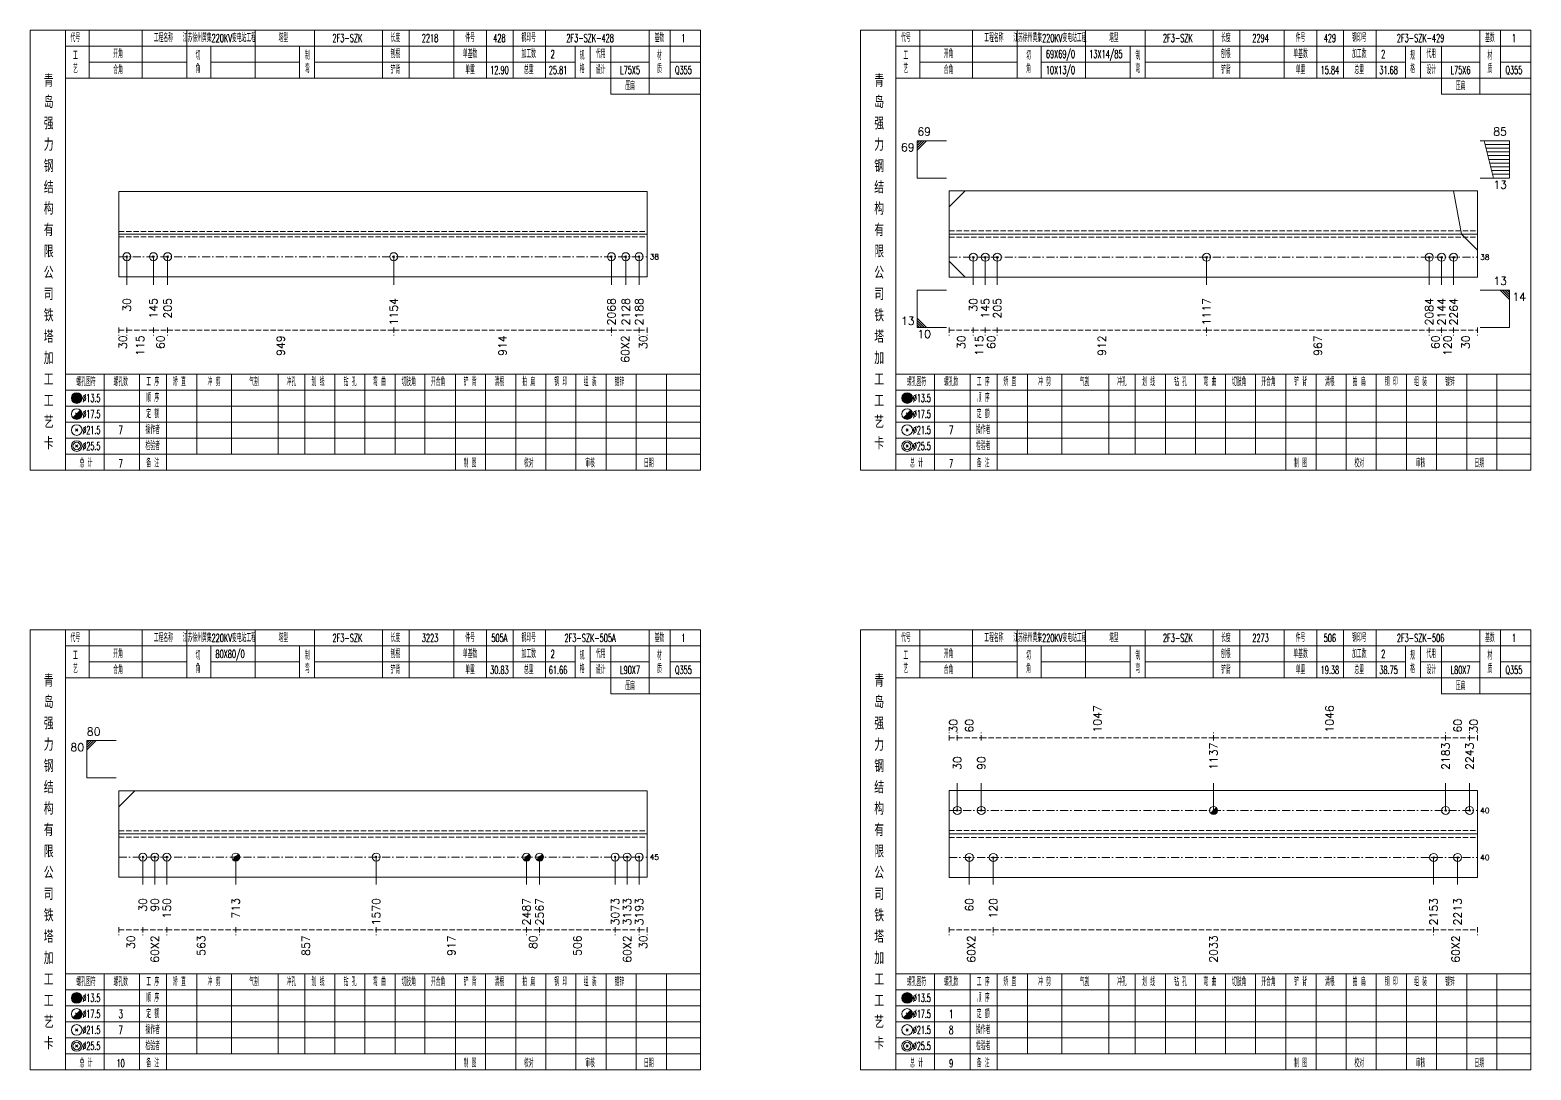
# Model space of a CAD drawing. Extents: x 0 to 4623, y -1159 to 4890.
# Drawn here: x 1557 to 2120, y 2475 to 2865 of the extents above; entities that cross this region are included whole.
import ezdxf
from ezdxf.enums import TextEntityAlignment as Align

# ---------------------------------------------------------------- set-up
doc = ezdxf.new("R2010")
doc.units = 0
doc.header["$MEASUREMENT"] = 0
doc.linetypes.add('一点画线', pattern=[5.2, 3, -1, 0.2, -1])
doc.linetypes.add('虚线', pattern=[2.75, 2, -0.75])
doc.layers.get('0').update_dxf_attribs({"linetype": 'CONTINUOUS', "lineweight": 25})
for name, color, linetype, lineweight in [('1', 7, 'CONTINUOUS', 25), ('4', 7, 'CONTINUOUS', 25), ('5', 7, 'CONTINUOUS', 25)]:
    doc.layers.add(name, color=color, linetype=linetype, lineweight=lineweight)
doc.styles.get("Standard").update_dxf_attribs({"font": 'simplex.shx', "width": 0.7, "height": 3, "bigfont": 'gbhzfs.shx'})

# ---------------------------------------------------------------- blocks, each defined once
blk = doc.blocks.new('孔21.5')
at = {"layer": '5', "color": 7, "linetype": 'Continuous', "lineweight": 13}
for p, q in [((-0.2, -0.2), (0.2, 0.2)), ((-0.2, 0.2), (0.2, -0.2))]:
    blk.add_line(p, q, dxfattribs=at)
blk.add_circle((0, 0), 1, dxfattribs=at)
blk = doc.blocks.new('孔17.5')
at = {"layer": '5', "color": 7, "linetype": 'Continuous', "lineweight": 13}
for p, q in [((-0.707, -0.707), (0.707, 0.707)), ((-0.2, 0.2), (0.2, -0.2))]:
    blk.add_line(p, q, dxfattribs=at)
blk.add_circle((0, 0), 1, dxfattribs=at)
for radius in [0.9, 0.8, 0.7, 0.6, 0.5, 0.4, 0.3, 0.2, 0.1]:
    blk.add_arc((0, 0), radius, 225, 45, dxfattribs=at)

msp = doc.modelspace()

# ---------------------------------------------------------------- linework, layer by layer
at = {"color": 7, "linetype": 'Continuous', "lineweight": 13}
for p, q in [((1889.7, 2823.5), (1900.7, 2823.5)), ((1889.7, 2809.5), (1889.7, 2823.5)), ((1890.575, 2823.5), (1889.7, 2822.625)), ((1891.45, 2823.5), (1889.7, 2821.75)), ((1892.325, 2823.5), (1889.7, 2820.875)), ((1893.2, 2823.5), (1889.7, 2820)), ((2111.8, 2823.5), (2100.8, 2823.5)), ((2105.8, 2809.5), (2102.3, 2823.5)), ((2111.8, 2822.1), (2102.65, 2822.1)), ((2111.8, 2820.7), (2103, 2820.7)), ((2111.8, 2809.5), (2111.8, 2823.5)), ((2111.8, 2819.3), (2103.35, 2819.3)), ((2111.8, 2817.9), (2103.7, 2817.9)), ((2111.8, 2816.5), (2104.05, 2816.5)), ((2111.8, 2815.1), (2104.4, 2815.1)), ((1889.7, 2809.5), (1900.7, 2809.5)), ((2111.8, 2809.5), (2100.8, 2809.5)), ((2111.8, 2813.7), (2104.75, 2813.7)), ((2111.8, 2812.3), (2105.1, 2812.3)), ((2111.8, 2810.9), (2105.45, 2810.9)), ((1901.7, 2798.7), (1907.7, 2804.7)), ((2093.8, 2788.5), (2090.8, 2804.7)), ((2099.8, 2782.5), (2093.8, 2788.5)), ((1593.3, 2780), (1593.3, 2769.5)), ((1603.251, 2780), (1603.251, 2769.5)), ((1608.61, 2780), (1608.61, 2769.5)), ((1693.369, 2780), (1693.369, 2769.5)), ((1775.003, 2780), (1775.003, 2769.5)), ((1780.362, 2780), (1780.362, 2769.5)), ((1785.4, 2780), (1785.4, 2769.5)), ((1901.7, 2778.3), (1907.7, 2772.3)), ((1910.7, 2779.8), (1910.7, 2769.5)), ((1915.2, 2779.8), (1915.2, 2769.5)), ((1919.7, 2779.8), (1919.7, 2769.5)), ((1998.159, 2779.8), (1998.159, 2769.5)), ((2081.665, 2779.8), (2081.665, 2769.5)), ((2086.3, 2779.8), (2086.3, 2769.5)), ((2090.8, 2779.8), (2090.8, 2769.5)), ((1889.7, 2767.5), (1900.7, 2767.5)), ((1889.7, 2767.5), (1889.7, 2753.5)), ((2111.8, 2767.5), (2100.8, 2767.5)), ((2108.3, 2767.5), (2111.8, 2764)), ((2109.175, 2767.5), (2111.8, 2764.875)), ((2110.05, 2767.5), (2111.8, 2765.75)), ((2110.925, 2767.5), (2111.8, 2766.625)), ((2111.8, 2767.5), (2111.8, 2753.5)), ((1893.2, 2753.5), (1889.7, 2757)), ((1892.325, 2753.5), (1889.7, 2756.125)), ((1891.45, 2753.5), (1889.7, 2755.25)), ((1890.575, 2753.5), (1889.7, 2754.375)), ((1889.7, 2753.5), (1900.7, 2753.5)), ((2111.8, 2753.5), (2100.8, 2753.5)), ((1578.3, 2598.5), (1589.3, 2598.5)), ((1578.3, 2584.5), (1578.3, 2598.5)), ((1579.175, 2598.5), (1578.3, 2597.625)), ((1580.05, 2598.5), (1578.3, 2596.75)), ((1580.925, 2598.5), (1578.3, 2595.875)), ((1581.8, 2598.5), (1578.3, 2595)), ((1578.3, 2584.5), (1589.3, 2584.5)), ((1590.3, 2573.667), (1596.3, 2579.667)), ((1904.7, 2572.312), (1904.7, 2582.5)), ((1913.7, 2572.312), (1913.7, 2582.5)), ((2000.794, 2572.312), (2000.794, 2582.5)), ((2087.8, 2572.312), (2087.8, 2582.5)), ((2096.8, 2572.312), (2096.8, 2582.5)), ((1599.3, 2554.833), (1599.3, 2544.5)), ((1603.8, 2554.833), (1603.8, 2544.5)), ((1608.3, 2554.833), (1608.3, 2544.5)), ((1634.124, 2554.833), (1634.124, 2544.5)), ((1686.799, 2554.833), (1686.799, 2544.5)), ((1743.162, 2554.833), (1743.162, 2544.5)), ((1748.079, 2554.833), (1748.079, 2544.5)), ((1776.4, 2554.833), (1776.4, 2544.5)), ((1780.9, 2554.833), (1780.9, 2544.5)), ((1785.4, 2554.833), (1785.4, 2544.5)), ((1909.2, 2554.688), (1909.2, 2544.5)), ((1918.2, 2554.688), (1918.2, 2544.5)), ((2083.3, 2554.688), (2083.3, 2544.5)), ((2092.3, 2554.688), (2092.3, 2544.5))]:
    msp.add_line(p, q, dxfattribs=at)
at = {"color": 7, "linetype": 'Continuous', "lineweight": 18}
for p, q in [((1590.3, 2804.5), (1590.3, 2772.5)), ((1590.3, 2804.5), (1788.4, 2804.5)), ((1788.4, 2804.5), (1788.4, 2772.5)), ((1901.7, 2804.7), (1901.7, 2772.3)), ((1901.7, 2804.7), (2099.8, 2804.7)), ((2099.8, 2804.7), (2099.8, 2772.3)), ((1590.3, 2788.5), (1788.4, 2788.5)), ((1901.7, 2788.5), (2099.8, 2788.5)), ((1590.3, 2579.667), (1590.3, 2547.333)), ((1590.3, 2579.667), (1788.4, 2579.667)), ((1788.4, 2579.667), (1788.4, 2547.333)), ((1901.7, 2579.812), (1901.7, 2547.188)), ((1901.7, 2579.812), (2099.8, 2579.812)), ((2099.8, 2579.812), (2099.8, 2547.188)), ((1590.3, 2563.5), (1788.4, 2563.5)), ((1901.7, 2563.5), (2099.8, 2563.5))]:
    msp.add_line(p, q, dxfattribs=at)
at = {"color": 1, "linetype": '虚线', "lineweight": 18}
for p, q in [((1590.3, 2789.5), (1788.4, 2789.5)), ((1590.3, 2787.5), (1788.4, 2787.5)), ((1901.7, 2789.7), (2099.8, 2789.7)), ((1901.7, 2787.3), (2099.8, 2787.3)), ((1590.3, 2564.667), (1788.4, 2564.667)), ((1590.3, 2562.333), (1788.4, 2562.333)), ((1901.7, 2564.812), (2099.8, 2564.812)), ((1901.7, 2562.188), (2099.8, 2562.188))]:
    msp.add_line(p, q, dxfattribs=at)
at = {"color": 3, "linetype": '一点画线', "lineweight": 13}
for p, q in [((1590.3, 2780), (1788.4, 2780)), ((1901.7, 2779.8), (2099.8, 2779.8)), ((1901.7, 2572.312), (2099.8, 2572.312)), ((1590.3, 2554.833), (1788.4, 2554.833)), ((1901.7, 2554.688), (2099.8, 2554.688))]:
    msp.add_line(p, q, dxfattribs=at)
at = {"color": 8, "linetype": '虚线', "lineweight": 9}
for p, q in [((1590.3, 2753.5), (1590.3, 2750.5)), ((1590.3, 2752.5), (1593.3, 2752.5)), ((1593.3, 2753.5), (1593.3, 2750.5)), ((1593.3, 2753.5), (1593.3, 2750.5)), ((1593.3, 2752.5), (1603.251, 2752.5)), ((1603.251, 2753.5), (1603.251, 2750.5)), ((1603.251, 2753.5), (1603.251, 2750.5)), ((1603.251, 2752.5), (1608.61, 2752.5)), ((1608.61, 2753.5), (1608.61, 2750.5)), ((1608.61, 2753.5), (1608.61, 2750.5)), ((1608.61, 2752.5), (1693.369, 2752.5)), ((1693.369, 2753.5), (1693.369, 2750.5)), ((1693.369, 2753.5), (1693.369, 2750.5)), ((1693.369, 2752.5), (1775.003, 2752.5)), ((1775.003, 2753.5), (1775.003, 2750.5)), ((1775.003, 2753.5), (1775.003, 2750.5)), ((1775.003, 2752.5), (1785.4, 2752.5)), ((1785.4, 2753.5), (1785.4, 2750.5)), ((1785.4, 2753.5), (1785.4, 2750.5)), ((1785.4, 2752.5), (1788.4, 2752.5)), ((1788.4, 2753.5), (1788.4, 2750.5)), ((1901.7, 2753.5), (1901.7, 2750.5)), ((1901.7, 2752.5), (1910.7, 2752.5)), ((1910.7, 2753.5), (1910.7, 2750.5)), ((1910.7, 2753.5), (1910.7, 2750.5)), ((1910.7, 2752.5), (1915.2, 2752.5)), ((1915.2, 2753.5), (1915.2, 2750.5)), ((1915.2, 2753.5), (1915.2, 2750.5)), ((1915.2, 2752.5), (1919.7, 2752.5)), ((1919.7, 2753.5), (1919.7, 2750.5)), ((1919.7, 2753.5), (1919.7, 2750.5)), ((1919.7, 2752.5), (1998.159, 2752.5)), ((1998.159, 2753.5), (1998.159, 2750.5)), ((1998.159, 2753.5), (1998.159, 2750.5)), ((1998.159, 2752.5), (2081.665, 2752.5)), ((2081.665, 2753.5), (2081.665, 2750.5)), ((2081.665, 2753.5), (2081.665, 2750.5)), ((2081.665, 2752.5), (2086.3, 2752.5)), ((2086.3, 2753.5), (2086.3, 2750.5)), ((2086.3, 2753.5), (2086.3, 2750.5)), ((2086.3, 2752.5), (2090.8, 2752.5)), ((2090.8, 2753.5), (2090.8, 2750.5)), ((2090.8, 2753.5), (2090.8, 2750.5)), ((2090.8, 2752.5), (2099.8, 2752.5)), ((2099.8, 2753.5), (2099.8, 2750.5)), ((1901.7, 2598.5), (1901.7, 2601.5)), ((1904.7, 2598.5), (1904.7, 2601.5)), ((1904.7, 2598.5), (1904.7, 2601.5)), ((1913.7, 2598.5), (1913.7, 2601.5)), ((1913.7, 2598.5), (1913.7, 2601.5)), ((2000.794, 2598.5), (2000.794, 2601.5)), ((2000.794, 2598.5), (2000.794, 2601.5)), ((2087.8, 2598.5), (2087.8, 2601.5)), ((2087.8, 2598.5), (2087.8, 2601.5)), ((2096.8, 2598.5), (2096.8, 2601.5)), ((2096.8, 2598.5), (2096.8, 2601.5)), ((2099.8, 2598.5), (2099.8, 2601.5)), ((1901.7, 2599.5), (1904.7, 2599.5)), ((1904.7, 2599.5), (1913.7, 2599.5)), ((1913.7, 2599.5), (2000.794, 2599.5)), ((2000.794, 2599.5), (2087.8, 2599.5)), ((2087.8, 2599.5), (2096.8, 2599.5)), ((2096.8, 2599.5), (2099.8, 2599.5)), ((1590.3, 2528.5), (1590.3, 2525.5)), ((1590.3, 2527.5), (1599.3, 2527.5)), ((1599.3, 2528.5), (1599.3, 2525.5)), ((1599.3, 2528.5), (1599.3, 2525.5)), ((1599.3, 2527.5), (1608.3, 2527.5)), ((1608.3, 2528.5), (1608.3, 2525.5)), ((1608.3, 2528.5), (1608.3, 2525.5)), ((1608.3, 2527.5), (1634.124, 2527.5)), ((1634.124, 2528.5), (1634.124, 2525.5)), ((1634.124, 2528.5), (1634.124, 2525.5)), ((1634.124, 2527.5), (1686.799, 2527.5)), ((1686.799, 2528.5), (1686.799, 2525.5)), ((1686.799, 2528.5), (1686.799, 2525.5)), ((1686.799, 2527.5), (1743.162, 2527.5)), ((1743.162, 2528.5), (1743.162, 2525.5)), ((1743.162, 2528.5), (1743.162, 2525.5)), ((1743.162, 2527.5), (1748.079, 2527.5)), ((1748.079, 2528.5), (1748.079, 2525.5)), ((1748.079, 2528.5), (1748.079, 2525.5)), ((1748.079, 2527.5), (1776.4, 2527.5)), ((1776.4, 2528.5), (1776.4, 2525.5)), ((1776.4, 2528.5), (1776.4, 2525.5)), ((1776.4, 2527.5), (1785.4, 2527.5)), ((1785.4, 2528.5), (1785.4, 2525.5)), ((1785.4, 2528.5), (1785.4, 2525.5)), ((1785.4, 2527.5), (1788.4, 2527.5)), ((1788.4, 2528.5), (1788.4, 2525.5)), ((1901.7, 2528.5), (1901.7, 2525.5)), ((1901.7, 2527.5), (1918.2, 2527.5)), ((1918.2, 2528.5), (1918.2, 2525.5)), ((1918.2, 2528.5), (1918.2, 2525.5)), ((1918.2, 2527.5), (2083.3, 2527.5)), ((2083.3, 2528.5), (2083.3, 2525.5)), ((2083.3, 2528.5), (2083.3, 2525.5)), ((2083.3, 2527.5), (2099.8, 2527.5)), ((2099.8, 2528.5), (2099.8, 2525.5))]:
    msp.add_line(p, q, dxfattribs=at)
at = {"layer": '1', "color": 7, "linetype": 'Continuous', "lineweight": 18}
for p, q in [((1590.3, 2772.5), (1788.4, 2772.5)), ((1901.7, 2772.3), (2099.8, 2772.3)), ((1590.3, 2547.333), (1788.4, 2547.333)), ((1901.7, 2547.188), (2099.8, 2547.188))]:
    msp.add_line(p, q, dxfattribs=at)
at = {"layer": '4', "color": 1, "linetype": 'Continuous', "lineweight": 18}
for p, q in [((1570.3, 2700), (1570.3, 2865)), ((1579.2, 2847), (1579.2, 2865)), ((1599, 2847), (1599, 2865)), ((1615.8, 2847), (1615.8, 2865)), ((1641.4, 2847), (1641.4, 2865)), ((1663.7, 2847), (1663.7, 2865)), ((1689.2, 2847), (1689.2, 2865)), ((1699.2, 2847), (1699.2, 2865)), ((1715.9, 2847), (1715.9, 2865)), ((1728.1, 2847), (1728.1, 2865)), ((1738.1, 2847), (1738.1, 2865)), ((1750.3, 2847), (1750.3, 2865)), ((1789.2, 2841), (1789.2, 2865)), ((1797, 2847), (1797, 2865)), ((1881.7, 2700), (1881.7, 2865)), ((1890.6, 2847), (1890.6, 2865)), ((1910.4, 2847), (1910.4, 2865)), ((1927.2, 2847), (1927.2, 2865)), ((1952.8, 2847), (1952.8, 2865)), ((1975.1, 2847), (1975.1, 2865)), ((2000.6, 2847), (2000.6, 2865)), ((2010.6, 2847), (2010.6, 2865)), ((2027.3, 2847), (2027.3, 2865)), ((2039.5, 2847), (2039.5, 2865)), ((2049.5, 2847), (2049.5, 2865)), ((2061.7, 2847), (2061.7, 2865)), ((2100.6, 2841), (2100.6, 2865)), ((2108.4, 2847), (2108.4, 2865)), ((1570.3, 2859), (1808.4, 2859)), ((1624.8, 2847), (1624.8, 2859)), ((1658.1, 2847), (1658.1, 2859)), ((1761.4, 2847), (1761.4, 2859)), ((1767, 2847), (1767, 2859)), ((1774.8, 2841), (1774.8, 2859)), ((1881.7, 2859), (2119.8, 2859)), ((1936.2, 2847), (1936.2, 2859)), ((1969.5, 2847), (1969.5, 2859)), ((2072.8, 2847), (2072.8, 2859)), ((2078.4, 2847), (2078.4, 2859)), ((2086.2, 2841), (2086.2, 2859)), ((1579.2, 2853), (1615.8, 2853)), ((1624.8, 2853), (1658.1, 2853)), ((1663.7, 2853), (1761.4, 2853)), ((1767, 2853), (1789.2, 2853)), ((1797, 2853), (1808.4, 2853)), ((1890.6, 2853), (1927.2, 2853)), ((1936.2, 2853), (1969.5, 2853)), ((1975.1, 2853), (2072.8, 2853)), ((2078.4, 2853), (2100.6, 2853)), ((2108.4, 2853), (2119.8, 2853)), ((1570.3, 2847), (1808.4, 2847)), ((1881.7, 2847), (2119.8, 2847)), ((1774.8, 2841), (1808.4, 2841)), ((2086.2, 2841), (2119.8, 2841)), ((1570.3, 2736), (1808.4, 2736)), ((1584.8, 2700), (1584.8, 2736)), ((1598.1, 2700), (1598.1, 2736)), ((1608.2, 2700), (1608.2, 2736)), ((1619.6, 2706), (1619.6, 2736)), ((1632.5, 2706), (1632.5, 2736)), ((1650.1, 2706), (1650.1, 2736)), ((1660, 2706), (1660, 2736)), ((1671.3, 2706), (1671.3, 2736)), ((1682.6, 2706), (1682.6, 2736)), ((1693.9, 2706), (1693.9, 2736)), ((1705.1, 2706), (1705.1, 2736)), ((1716.5, 2706), (1716.5, 2736)), ((1727.8, 2706), (1727.8, 2736)), ((1739.1, 2706), (1739.1, 2736)), ((1750.4, 2706), (1750.4, 2736)), ((1761.7, 2706), (1761.7, 2736)), ((1773, 2706), (1773, 2736)), ((1784.3, 2706), (1784.3, 2736)), ((1795.6, 2706), (1795.6, 2736)), ((1881.7, 2736), (2119.8, 2736)), ((1896.2, 2700), (1896.2, 2736)), ((1909.5, 2700), (1909.5, 2736)), ((1919.6, 2700), (1919.6, 2736)), ((1931, 2706), (1931, 2736)), ((1943.9, 2706), (1943.9, 2736)), ((1961.5, 2706), (1961.5, 2736)), ((1971.4, 2706), (1971.4, 2736)), ((1982.7, 2706), (1982.7, 2736)), ((1994, 2706), (1994, 2736)), ((2005.3, 2706), (2005.3, 2736)), ((2016.5, 2706), (2016.5, 2736)), ((2027.9, 2706), (2027.9, 2736)), ((2039.2, 2706), (2039.2, 2736)), ((2050.5, 2706), (2050.5, 2736)), ((2061.8, 2706), (2061.8, 2736)), ((2073.1, 2706), (2073.1, 2736)), ((2084.4, 2706), (2084.4, 2736)), ((2095.7, 2706), (2095.7, 2736)), ((2107, 2706), (2107, 2736)), ((1570.3, 2730), (1808.4, 2730)), ((1881.7, 2730), (2119.8, 2730)), ((1570.3, 2724), (1808.4, 2724)), ((1881.7, 2724), (2119.8, 2724)), ((1570.3, 2718), (1808.4, 2718)), ((1881.7, 2718), (2119.8, 2718)), ((1570.3, 2712), (1808.4, 2712)), ((1881.7, 2712), (2119.8, 2712)), ((1570.3, 2706), (1808.4, 2706)), ((1716.5, 2700), (1716.5, 2706)), ((1727.8, 2700), (1727.8, 2706)), ((1739.1, 2700), (1739.1, 2706)), ((1750.4, 2700), (1750.4, 2706)), ((1761.7, 2700), (1761.7, 2706)), ((1773, 2700), (1773, 2706)), ((1784.3, 2700), (1784.3, 2706)), ((1795.6, 2700), (1795.6, 2706)), ((1881.7, 2706), (2119.8, 2706)), ((2027.9, 2700), (2027.9, 2706)), ((2039.2, 2700), (2039.2, 2706)), ((2050.5, 2700), (2050.5, 2706)), ((2061.8, 2700), (2061.8, 2706)), ((2073.1, 2700), (2073.1, 2706)), ((2084.4, 2700), (2084.4, 2706)), ((2095.7, 2700), (2095.7, 2706)), ((2107, 2700), (2107, 2706)), ((1570.3, 2475), (1570.3, 2640)), ((1579.2, 2622), (1579.2, 2640)), ((1599, 2622), (1599, 2640)), ((1615.8, 2622), (1615.8, 2640)), ((1641.4, 2622), (1641.4, 2640)), ((1663.7, 2622), (1663.7, 2640)), ((1689.2, 2622), (1689.2, 2640)), ((1699.2, 2622), (1699.2, 2640)), ((1715.9, 2622), (1715.9, 2640)), ((1728.1, 2622), (1728.1, 2640)), ((1738.1, 2622), (1738.1, 2640)), ((1750.3, 2622), (1750.3, 2640)), ((1789.2, 2616), (1789.2, 2640)), ((1797, 2622), (1797, 2640)), ((1881.7, 2475), (1881.7, 2640)), ((1890.6, 2622), (1890.6, 2640)), ((1910.4, 2622), (1910.4, 2640)), ((1927.2, 2622), (1927.2, 2640)), ((1952.8, 2622), (1952.8, 2640)), ((1975.1, 2622), (1975.1, 2640)), ((2000.6, 2622), (2000.6, 2640)), ((2010.6, 2622), (2010.6, 2640)), ((2027.3, 2622), (2027.3, 2640)), ((2039.5, 2622), (2039.5, 2640)), ((2049.5, 2622), (2049.5, 2640)), ((2061.7, 2622), (2061.7, 2640)), ((2100.6, 2616), (2100.6, 2640)), ((2108.4, 2622), (2108.4, 2640)), ((1570.3, 2634), (1808.4, 2634)), ((1624.8, 2622), (1624.8, 2634)), ((1658.1, 2622), (1658.1, 2634)), ((1761.4, 2622), (1761.4, 2634)), ((1767, 2622), (1767, 2634)), ((1774.8, 2616), (1774.8, 2634)), ((1881.7, 2634), (2119.8, 2634)), ((1936.2, 2622), (1936.2, 2634)), ((1969.5, 2622), (1969.5, 2634)), ((2072.8, 2622), (2072.8, 2634)), ((2078.4, 2622), (2078.4, 2634)), ((2086.2, 2616), (2086.2, 2634)), ((1579.2, 2628), (1615.8, 2628)), ((1624.8, 2628), (1658.1, 2628)), ((1663.7, 2628), (1761.4, 2628)), ((1767, 2628), (1789.2, 2628)), ((1797, 2628), (1808.4, 2628)), ((1890.6, 2628), (1927.2, 2628)), ((1936.2, 2628), (1969.5, 2628)), ((1975.1, 2628), (2072.8, 2628)), ((2078.4, 2628), (2100.6, 2628)), ((2108.4, 2628), (2119.8, 2628)), ((1570.3, 2622), (1808.4, 2622)), ((1881.7, 2622), (2119.8, 2622)), ((1774.8, 2616), (1808.4, 2616)), ((2086.2, 2616), (2119.8, 2616)), ((1570.3, 2511), (1808.4, 2511)), ((1584.8, 2475), (1584.8, 2511)), ((1598.1, 2475), (1598.1, 2511)), ((1608.2, 2475), (1608.2, 2511)), ((1619.6, 2481), (1619.6, 2511)), ((1632.5, 2481), (1632.5, 2511)), ((1650.1, 2481), (1650.1, 2511)), ((1660, 2481), (1660, 2511)), ((1671.3, 2481), (1671.3, 2511)), ((1682.6, 2481), (1682.6, 2511)), ((1693.9, 2481), (1693.9, 2511)), ((1705.1, 2481), (1705.1, 2511)), ((1716.5, 2481), (1716.5, 2511)), ((1727.8, 2481), (1727.8, 2511)), ((1739.1, 2481), (1739.1, 2511)), ((1750.4, 2481), (1750.4, 2511)), ((1761.7, 2481), (1761.7, 2511)), ((1773, 2481), (1773, 2511)), ((1784.3, 2481), (1784.3, 2511)), ((1795.6, 2481), (1795.6, 2511)), ((1881.7, 2511), (2119.8, 2511)), ((1896.2, 2475), (1896.2, 2511)), ((1909.5, 2475), (1909.5, 2511)), ((1919.6, 2475), (1919.6, 2511)), ((1931, 2481), (1931, 2511)), ((1943.9, 2481), (1943.9, 2511)), ((1961.5, 2481), (1961.5, 2511)), ((1971.4, 2481), (1971.4, 2511)), ((1982.7, 2481), (1982.7, 2511)), ((1994, 2481), (1994, 2511)), ((2005.3, 2481), (2005.3, 2511)), ((2016.5, 2481), (2016.5, 2511)), ((2027.9, 2481), (2027.9, 2511)), ((2039.2, 2481), (2039.2, 2511)), ((2050.5, 2481), (2050.5, 2511)), ((2061.8, 2481), (2061.8, 2511)), ((2073.1, 2481), (2073.1, 2511)), ((2084.4, 2481), (2084.4, 2511)), ((2095.7, 2481), (2095.7, 2511)), ((2107, 2481), (2107, 2511)), ((1570.3, 2505), (1808.4, 2505)), ((1881.7, 2505), (2119.8, 2505)), ((1570.3, 2499), (1808.4, 2499)), ((1881.7, 2499), (2119.8, 2499)), ((1570.3, 2493), (1808.4, 2493)), ((1881.7, 2493), (2119.8, 2493)), ((1570.3, 2487), (1808.4, 2487)), ((1881.7, 2487), (2119.8, 2487)), ((1570.3, 2481), (1808.4, 2481)), ((1716.5, 2475), (1716.5, 2481)), ((1727.8, 2475), (1727.8, 2481)), ((1739.1, 2475), (1739.1, 2481)), ((1750.4, 2475), (1750.4, 2481)), ((1761.7, 2475), (1761.7, 2481)), ((1773, 2475), (1773, 2481)), ((1784.3, 2475), (1784.3, 2481)), ((1795.6, 2475), (1795.6, 2481)), ((1881.7, 2481), (2119.8, 2481)), ((2027.9, 2475), (2027.9, 2481)), ((2039.2, 2475), (2039.2, 2481)), ((2050.5, 2475), (2050.5, 2481)), ((2061.8, 2475), (2061.8, 2481)), ((2073.1, 2475), (2073.1, 2481)), ((2084.4, 2475), (2084.4, 2481)), ((2095.7, 2475), (2095.7, 2481)), ((2107, 2475), (2107, 2481))]:
    msp.add_line(p, q, dxfattribs=at)
at = {"layer": '4', "color": 7, "linetype": 'Continuous', "lineweight": 13}
for p, q in [((1574.3, 2726.8), (1574.7, 2727.2)), ((1574.7, 2726.8), (1574.3, 2727.2)), ((1885.7, 2726.8), (1886.1, 2727.2)), ((1886.1, 2726.8), (1885.7, 2727.2)), ((1573.086, 2719.586), (1575.914, 2722.414)), ((1574.1, 2721.4), (1574.9, 2720.6)), ((1884.486, 2719.586), (1887.314, 2722.414)), ((1885.5, 2721.4), (1886.3, 2720.6)), ((1574.1, 2714.6), (1574.9, 2715.4)), ((1574.1, 2715.4), (1574.9, 2714.6)), ((1885.5, 2714.6), (1886.3, 2715.4)), ((1885.5, 2715.4), (1886.3, 2714.6)), ((1574.1, 2708.6), (1574.9, 2709.4)), ((1574.1, 2709.4), (1574.9, 2708.6)), ((1885.5, 2708.6), (1886.3, 2709.4)), ((1885.5, 2709.4), (1886.3, 2708.6)), ((1574.3, 2501.8), (1574.7, 2502.2)), ((1574.7, 2501.8), (1574.3, 2502.2)), ((1885.7, 2501.8), (1886.1, 2502.2)), ((1886.1, 2501.8), (1885.7, 2502.2)), ((1573.086, 2494.586), (1575.914, 2497.414)), ((1574.1, 2496.4), (1574.9, 2495.6)), ((1884.486, 2494.586), (1887.314, 2497.414)), ((1885.5, 2496.4), (1886.3, 2495.6)), ((1574.1, 2489.6), (1574.9, 2490.4)), ((1574.1, 2490.4), (1574.9, 2489.6)), ((1885.5, 2489.6), (1886.3, 2490.4)), ((1885.5, 2490.4), (1886.3, 2489.6)), ((1574.1, 2483.6), (1574.9, 2484.4)), ((1574.1, 2484.4), (1574.9, 2483.6)), ((1885.5, 2483.6), (1886.3, 2484.4)), ((1885.5, 2484.4), (1886.3, 2483.6))]:
    msp.add_line(p, q, dxfattribs=at)
at = {"layer": '4', "color": 1, "linetype": 'Continuous', "lineweight": 18}
for points in [[(1557, 2865), (1557, 2700), (1808.4, 2700), (1808.4, 2865)], [(1868.4, 2865), (1868.4, 2700), (2119.8, 2700), (2119.8, 2865)], [(1557, 2640), (1557, 2475), (1808.4, 2475), (1808.4, 2640)], [(1868.4, 2640), (1868.4, 2475), (2119.8, 2475), (2119.8, 2640)]]:
    msp.add_lwpolyline(points, close=True, dxfattribs=at)
at = {"layer": '4', "color": 7, "linetype": 'Continuous', "lineweight": 13}
for centre, radius in [((1574.5, 2727), 2), ((1574.5, 2727), 1.8), ((1574.5, 2727), 1.6), ((1574.5, 2727), 1.4), ((1574.5, 2727), 1.2), ((1574.5, 2727), 1), ((1574.5, 2727), 0.8), ((1574.5, 2727), 0.6), ((1574.5, 2727), 0.4), ((1574.5, 2727), 0.2), ((1885.9, 2727), 2), ((1885.9, 2727), 1.8), ((1885.9, 2727), 1.6), ((1885.9, 2727), 1.4), ((1885.9, 2727), 1.2), ((1885.9, 2727), 1), ((1885.9, 2727), 0.8), ((1885.9, 2727), 0.6), ((1885.9, 2727), 0.4), ((1885.9, 2727), 0.2), ((1574.5, 2721), 2), ((1885.9, 2721), 2), ((1574.5, 2715), 2), ((1885.9, 2715), 2), ((1574.5, 2709), 2), ((1574.5, 2709), 1.4), ((1885.9, 2709), 2), ((1885.9, 2709), 1.4), ((1574.5, 2502), 2), ((1574.5, 2502), 1.8), ((1574.5, 2502), 1.6), ((1574.5, 2502), 1.4), ((1574.5, 2502), 1.2), ((1574.5, 2502), 1), ((1574.5, 2502), 0.8), ((1574.5, 2502), 0.6), ((1574.5, 2502), 0.4), ((1574.5, 2502), 0.2), ((1885.9, 2502), 2), ((1885.9, 2502), 1.8), ((1885.9, 2502), 1.6), ((1885.9, 2502), 1.4), ((1885.9, 2502), 1.2), ((1885.9, 2502), 1), ((1885.9, 2502), 0.8), ((1885.9, 2502), 0.6), ((1885.9, 2502), 0.4), ((1885.9, 2502), 0.2), ((1574.5, 2496), 2), ((1885.9, 2496), 2), ((1574.5, 2490), 2), ((1885.9, 2490), 2), ((1574.5, 2484), 2), ((1574.5, 2484), 1.4), ((1885.9, 2484), 2), ((1885.9, 2484), 1.4)]:
    msp.add_circle(centre, radius, dxfattribs=at)
for centre, radius in [((1574.5, 2721), 1.8), ((1574.5, 2721), 1.6), ((1574.5, 2721), 1.4), ((1574.5, 2721), 1.2), ((1574.5, 2721), 1), ((1574.5, 2721), 0.8), ((1574.5, 2721), 0.6), ((1574.5, 2721), 0.4), ((1574.5, 2721), 0.2), ((1885.9, 2721), 1.8), ((1885.9, 2721), 1.6), ((1885.9, 2721), 1.4), ((1885.9, 2721), 1.2), ((1885.9, 2721), 1), ((1885.9, 2721), 0.8), ((1885.9, 2721), 0.6), ((1885.9, 2721), 0.4), ((1885.9, 2721), 0.2), ((1574.5, 2496), 1.8), ((1574.5, 2496), 1.6), ((1574.5, 2496), 1.4), ((1574.5, 2496), 1.2), ((1574.5, 2496), 1), ((1574.5, 2496), 0.8), ((1574.5, 2496), 0.6), ((1574.5, 2496), 0.4), ((1574.5, 2496), 0.2), ((1885.9, 2496), 1.8), ((1885.9, 2496), 1.6), ((1885.9, 2496), 1.4), ((1885.9, 2496), 1.2), ((1885.9, 2496), 1), ((1885.9, 2496), 0.8), ((1885.9, 2496), 0.6), ((1885.9, 2496), 0.4), ((1885.9, 2496), 0.2)]:
    msp.add_arc(centre, radius, 225, 45, dxfattribs=at)

# ---------------------------------------------------------------- block references
at = {"color": 7, "linetype": 'Continuous', "lineweight": 13, "xscale": 1.5, "yscale": 1.5, "zscale": 1.5}
for name, p in [('孔21.5', (1904.7, 2572.312)), ('孔21.5', (1913.7, 2572.312)), ('孔17.5', (2000.794, 2572.312)), ('孔21.5', (2087.8, 2572.312)), ('孔21.5', (2096.8, 2572.312))]:
    msp.add_blockref(name, p, dxfattribs=at)
at = {"layer": '1', "color": 7, "linetype": 'Continuous', "lineweight": 13, "xscale": 1.5, "yscale": 1.5, "zscale": 1.5}
for name, p in [('孔21.5', (1593.3, 2780)), ('孔21.5', (1603.251, 2780)), ('孔21.5', (1608.61, 2780)), ('孔21.5', (1693.369, 2780)), ('孔21.5', (1775.003, 2780)), ('孔21.5', (1780.362, 2780)), ('孔21.5', (1785.4, 2780)), ('孔21.5', (1910.7, 2779.8)), ('孔21.5', (1915.2, 2779.8)), ('孔21.5', (1919.7, 2779.8)), ('孔21.5', (1998.159, 2779.8)), ('孔21.5', (2081.665, 2779.8)), ('孔21.5', (2086.3, 2779.8)), ('孔21.5', (2090.8, 2779.8)), ('孔21.5', (1599.3, 2554.833)), ('孔21.5', (1603.8, 2554.833)), ('孔21.5', (1608.3, 2554.833)), ('孔17.5', (1634.124, 2554.833)), ('孔21.5', (1686.799, 2554.833)), ('孔17.5', (1743.162, 2554.833)), ('孔17.5', (1748.079, 2554.833)), ('孔21.5', (1776.4, 2554.833)), ('孔21.5', (1780.9, 2554.833)), ('孔21.5', (1785.4, 2554.833)), ('孔21.5', (1909.2, 2554.688)), ('孔21.5', (1918.2, 2554.688)), ('孔21.5', (2083.3, 2554.688)), ('孔21.5', (2092.3, 2554.688))]:
    msp.add_blockref(name, p, dxfattribs=at)

# ---------------------------------------------------------------- texts
at = {"color": 7, "linetype": 'Continuous', "lineweight": 13}
for s, p in [('69', (1889.7, 2824.5)), ('80', (1578.3, 2599.5))]:
    msp.add_text(s, height=3, dxfattribs=at).set_placement(p, align=Align.BOTTOM_LEFT)
for s, p in [('85', (2110.8, 2824.5)), ('13', (2110.8, 2768.5)), ('13', (1888.7, 2753.5))]:
    msp.add_text(s, height=3, dxfattribs=at).set_placement(p, align=Align.BOTTOM_RIGHT)
for s, p in [('69', (1888.7, 2822.5)), ('13', (2110.8, 2808.5)), ('80', (1577.3, 2597.5))]:
    msp.add_text(s, height=3, dxfattribs=at).set_placement(p, align=Align.TOP_RIGHT)
for s, p in [('38', (1789.4, 2780)), ('38', (2100.8, 2779.8)), ('40', (2100.8, 2572.312)), ('45', (1789.4, 2554.833)), ('40', (2100.8, 2554.688))]:
    msp.add_text(s, height=2, dxfattribs=at).set_placement(p, align=Align.MIDDLE_LEFT)
for s, p in [('14', (2112.8, 2766.5)), ('10', (1889.7, 2752.5))]:
    msp.add_text(s, height=3, dxfattribs=at).set_placement(p, align=Align.TOP_LEFT)
at = {"color": 8, "linetype": 'Continuous', "lineweight": 9}
for s, p in [('30', (1591.8, 2750.5)), ('115', (1598.275, 2750.5)), ('60', (1605.93, 2750.5)), ('949', (1650.989, 2750.5)), ('914', (1734.186, 2750.5)), ('60X2', (1780.201, 2750.5)), ('30', (1786.9, 2750.5)), ('30', (1906.2, 2750.5)), ('115', (1912.95, 2750.5)), ('60', (1917.45, 2750.5)), ('912', (1958.93, 2750.5)), ('967', (2039.912, 2750.5)), ('60', (2083.983, 2750.5)), ('120', (2088.55, 2750.5)), ('30', (2095.3, 2750.5)), ('30', (1594.8, 2525.5)), ('60X2', (1603.8, 2525.5)), ('563', (1621.212, 2525.5)), ('857', (1660.462, 2525.5)), ('917', (1714.981, 2525.5)), ('80', (1745.621, 2525.5)), ('506', (1762.24, 2525.5)), ('60X2', (1780.9, 2525.5)), ('30', (1786.9, 2525.5)), ('60X2', (1909.95, 2525.5)), ('2033', (2000.75, 2525.5)), ('60X2', (2091.55, 2525.5))]:
    msp.add_text(s, height=3, rotation=90, dxfattribs=at).set_placement(p, align=Align.MIDDLE_RIGHT)
for s, p in [('1047', (1957.247, 2601.5)), ('1046', (2044.297, 2601.5)), ('30', (1903.2, 2601.5)), ('60', (1909.2, 2601.5)), ('60', (2092.3, 2601.5)), ('30', (2098.3, 2601.5))]:
    msp.add_text(s, height=3, rotation=90, dxfattribs=at).set_placement(p, align=Align.MIDDLE_LEFT)
at = {"color": 7, "linetype": 'Continuous', "lineweight": 13}
for s, p in [('1137', (2000.794, 2587.5)), ('2183', (2087.8, 2587.5)), ('2243', (2096.8, 2587.5)), ('30', (1904.7, 2587.5)), ('90', (1913.7, 2587.5))]:
    msp.add_text(s, height=3, rotation=90, dxfattribs=at).set_placement(p, align=Align.MIDDLE_LEFT)
at = {"layer": '1', "color": 7, "linetype": 'Continuous', "lineweight": 13}
for s, p in [('30', (1593.3, 2764.5)), ('145', (1603.251, 2764.5)), ('205', (1608.61, 2764.5)), ('1154', (1693.369, 2764.5)), ('2068', (1775.003, 2764.5)), ('2128', (1780.362, 2764.5)), ('2188', (1785.4, 2764.5)), ('30', (1910.7, 2764.5)), ('145', (1915.2, 2764.5)), ('205', (1919.7, 2764.5)), ('1117', (1998.159, 2764.5)), ('2084', (2081.665, 2764.5)), ('2144', (2086.3, 2764.5)), ('2264', (2090.8, 2764.5)), ('30', (1599.3, 2539.5)), ('90', (1603.8, 2539.5)), ('150', (1608.3, 2539.5)), ('713', (1634.124, 2539.5)), ('1570', (1686.799, 2539.5)), ('2487', (1743.162, 2539.5)), ('2567', (1748.079, 2539.5)), ('3073', (1776.4, 2539.5)), ('3133', (1780.9, 2539.5)), ('3193', (1785.4, 2539.5)), ('60', (1909.2, 2539.5)), ('120', (1918.2, 2539.5)), ('2153', (2083.3, 2539.5)), ('2213', (2092.3, 2539.5))]:
    msp.add_text(s, height=3, rotation=90, dxfattribs=at).set_placement(p, align=Align.MIDDLE_RIGHT)
at = {"layer": '4', "color": 1, "linetype": 'Continuous', "lineweight": 13}
for s, height, width, p in [('代号', 3, 0.6, (1574, 2862)), ('工程名称', 3, 0.6, (1607, 2862)), ('江苏徐州黄集220KV变电站工程', 3, 0.6, (1628, 2862)), ('塔型', 3, 0.6, (1652, 2862)), ('2F3-SZK', 3, 0.6, (1676, 2862)), ('长度', 3, 0.6, (1694, 2862)), ('2218', 3, 0.6, (1707, 2862)), ('件号', 3, 0.6, (1722, 2862)), ('428', 3, 0.6, (1733, 2862)), ('钢印号', 3, 0.6, (1744, 2862)), ('2F3-SZK-428', 3, 0.6, (1767, 2862)), ('基数', 3, 0.6, (1793, 2862)), ('1', 3, 0.6, (1802, 2862)), ('代号', 3, 0.6, (1885.4, 2862)), ('工程名称', 3, 0.6, (1918.4, 2862)), ('江苏徐州黄集220KV变电站工程', 3, 0.6, (1939.4, 2862)), ('塔型', 3, 0.6, (1963.4, 2862)), ('2F3-SZK', 3, 0.6, (1987.4, 2862)), ('长度', 3, 0.6, (2005.4, 2862)), ('2294', 3, 0.6, (2018.4, 2862)), ('件号', 3, 0.6, (2033.4, 2862)), ('429', 3, 0.6, (2044.4, 2862)), ('钢印号', 3, 0.6, (2055.4, 2862)), ('2F3-SZK-429', 3, 0.6, (2078.4, 2862)), ('基数', 3, 0.6, (2104.4, 2862)), ('1', 3, 0.6, (2113.4, 2862)), ('工', 3, 0.6, (1574, 2855.4)), ('开角', 3, 0.6, (1590, 2856)), ('切', 3, 0.6, (1620, 2855.4)), ('制', 3, 0.6, (1661, 2855.4)), ('刨根', 3, 0.6, (1694, 2856)), ('单基数', 3, 0.6, (1722, 2856)), ('加工数', 3, 0.6, (1744, 2856)), ('2', 3, 0.6, (1753, 2856)), ('规', 3, 0.6, (1764, 2855.4)), ('代用', 3, 0.6, (1771, 2856)), ('材', 3, 0.6, (1793, 2855.4)), ('工', 3, 0.6, (1885.4, 2855.4)), ('开角', 3, 0.6, (1901.4, 2856)), ('切', 3, 0.6, (1931.4, 2855.4)), ('69X69/0', 3, 0.6, (1943.4, 2856)), ('13X14/85', 3, 0.6, (1960.4, 2856)), ('制', 3, 0.6, (1972.4, 2855.4)), ('刨根', 3, 0.6, (2005.4, 2856)), ('单基数', 3, 0.6, (2033.4, 2856)), ('加工数', 3, 0.6, (2055.4, 2856)), ('2', 3, 0.6, (2064.4, 2856)), ('规', 3, 0.6, (2075.4, 2855.4)), ('代用', 3, 0.6, (2082.4, 2856)), ('材', 3, 0.6, (2104.4, 2855.4)), ('青', 4.6, 0.8, (1564, 2846)), ('艺', 3, 0.6, (1574, 2850.4)), ('合角', 3, 0.6, (1590, 2850)), ('角', 3, 0.6, (1620, 2850.4)), ('弯', 3, 0.6, (1661, 2850.4)), ('铲背', 3, 0.6, (1694, 2850)), ('单重', 3, 0.6, (1722, 2850)), ('12.90', 3, 0.6, (1733, 2850)), ('总重', 3, 0.6, (1744, 2850)), ('25.81', 3, 0.6, (1755, 2850)), ('格', 3, 0.6, (1764, 2850.4)), ('设计', 3, 0.6, (1771, 2850)), ('L75X5', 3, 0.6, (1782, 2850)), ('质', 3, 0.6, (1793, 2850.4)), ('Q355', 3, 0.6, (1802, 2850)), ('青', 4.6, 0.8, (1875.4, 2846)), ('艺', 3, 0.6, (1885.4, 2850.4)), ('合角', 3, 0.6, (1901.4, 2850)), ('角', 3, 0.6, (1931.4, 2850.4)), ('10X13/0', 3, 0.6, (1943.4, 2850)), ('弯', 3, 0.6, (1972.4, 2850.4)), ('铲背', 3, 0.6, (2005.4, 2850)), ('单重', 3, 0.6, (2033.4, 2850)), ('15.84', 3, 0.6, (2044.4, 2850)), ('总重', 3, 0.6, (2055.4, 2850)), ('31.68', 3, 0.6, (2066.4, 2850)), ('格', 3, 0.6, (2075.4, 2850.4)), ('设计', 3, 0.6, (2082.4, 2850)), ('L75X6', 3, 0.6, (2093.4, 2850)), ('质', 3, 0.6, (2104.4, 2850.4)), ('Q355', 3, 0.6, (2113.4, 2850)), ('压扁', 3, 0.6, (1782, 2844)), ('压扁', 3, 0.6, (2093.4, 2844)), ('岛', 4.6, 0.8, (1564, 2838)), ('岛', 4.6, 0.8, (1875.4, 2838)), ('强', 4.6, 0.8, (1564, 2830)), ('强', 4.6, 0.8, (1875.4, 2830)), ('力', 4.6, 0.8, (1564, 2822)), ('力', 4.6, 0.8, (1875.4, 2822)), ('钢', 4.6, 0.8, (1564, 2814)), ('钢', 4.6, 0.8, (1875.4, 2814)), ('结', 4.6, 0.8, (1564, 2806)), ('结', 4.6, 0.8, (1875.4, 2806)), ('构', 4.6, 0.8, (1564, 2798)), ('构', 4.6, 0.8, (1875.4, 2798)), ('有', 4.6, 0.8, (1564, 2790)), ('有', 4.6, 0.8, (1875.4, 2790)), ('限', 4.6, 0.8, (1564, 2782)), ('限', 4.6, 0.8, (1875.4, 2782)), ('公', 4.6, 0.8, (1564, 2774)), ('公', 4.6, 0.8, (1875.4, 2774)), ('司', 4.6, 0.8, (1564, 2766)), ('司', 4.6, 0.8, (1875.4, 2766)), ('铁', 4.6, 0.8, (1564, 2758)), ('铁', 4.6, 0.8, (1875.4, 2758)), ('塔', 4.6, 0.8, (1564, 2750)), ('塔', 4.6, 0.8, (1875.4, 2750)), ('加', 4.6, 0.8, (1564, 2742)), ('加', 4.6, 0.8, (1875.4, 2742)), ('工', 4.6, 0.8, (1564, 2734)), ('工', 4.6, 0.8, (1875.4, 2734)), ('螺孔图符', 3, 0.6, (1578, 2733)), ('螺孔数', 3, 0.6, (1591, 2733)), ('工 序', 3, 0.6, (1603, 2733)), ('矫 直', 3, 0.6, (1613, 2733)), ('冲 剪', 3, 0.6, (1626, 2733)), ('气割', 3, 0.6, (1641, 2733)), ('冲孔', 3, 0.6, (1655, 2733)), ('划 线', 3, 0.6, (1665, 2733)), ('钻 孔', 3, 0.6, (1677, 2733)), ('弯 曲', 3, 0.6, (1688, 2733)), ('切肢角', 3, 0.6, (1699, 2733)), ('开合角', 3, 0.6, (1710, 2733)), ('铲 背', 3, 0.6, (1722, 2733)), ('清根', 3, 0.6, (1733, 2733)), ('拍 扁', 3, 0.6, (1744, 2733)), ('钢 印', 3, 0.6, (1756, 2733)), ('组 装', 3, 0.6, (1767, 2733)), ('镀锌', 3, 0.6, (1778, 2733)), ('螺孔图符', 3, 0.6, (1889.4, 2733)), ('螺孔数', 3, 0.6, (1902.4, 2733)), ('工 序', 3, 0.6, (1914.4, 2733)), ('矫 直', 3, 0.6, (1924.4, 2733)), ('冲 剪', 3, 0.6, (1937.4, 2733)), ('气割', 3, 0.6, (1952.4, 2733)), ('冲孔', 3, 0.6, (1966.4, 2733)), ('划 线', 3, 0.6, (1976.4, 2733)), ('钻 孔', 3, 0.6, (1988.4, 2733)), ('弯 曲', 3, 0.6, (1999.4, 2733)), ('切肢角', 3, 0.6, (2010.4, 2733)), ('开合角', 3, 0.6, (2021.4, 2733)), ('铲 背', 3, 0.6, (2033.4, 2733)), ('清根', 3, 0.6, (2044.4, 2733)), ('拍 扁', 3, 0.6, (2055.4, 2733)), ('钢 印', 3, 0.6, (2067.4, 2733)), ('组 装', 3, 0.6, (2078.4, 2733)), ('镀锌', 3, 0.6, (2089.4, 2733)), ('工', 4.6, 0.8, (1564, 2726)), ('%%C13.5', 3, 0.5, (1580, 2727)), ('顺 序', 3, 0.6, (1603, 2727)), ('工', 4.6, 0.8, (1875.4, 2726)), ('%%C13.5', 3, 0.5, (1891.4, 2727)), ('顺 序', 3, 0.6, (1914.4, 2727)), ('艺', 4.6, 0.8, (1564, 2718)), ('%%C17.5', 3, 0.5, (1580, 2721)), ('定 额', 3, 0.6, (1603, 2721)), ('艺', 4.6, 0.8, (1875.4, 2718)), ('%%C17.5', 3, 0.5, (1891.4, 2721)), ('定 额', 3, 0.6, (1914.4, 2721)), ('卡', 4.6, 0.8, (1564, 2710)), ('%%C21.5', 3, 0.5, (1580, 2715)), ('7', 3.2, 0.6, (1591, 2715)), ('操作者', 3, 0.6, (1603, 2715)), ('卡', 4.6, 0.8, (1875.4, 2710)), ('%%C21.5', 3, 0.5, (1891.4, 2715)), ('7', 3.2, 0.6, (1902.4, 2715)), ('操作者', 3, 0.6, (1914.4, 2715)), ('%%C25.5', 3, 0.5, (1580, 2709)), ('检验者', 3, 0.6, (1603, 2709)), ('%%C25.5', 3, 0.5, (1891.4, 2709)), ('检验者', 3, 0.6, (1914.4, 2709)), ('总 计', 3, 0.6, (1578, 2702.5)), ('7', 3, 0.6, (1591, 2702.5)), ('备 注', 3, 0.6, (1603, 2702.5)), ('制 图', 3, 0.6, (1722, 2702.5)), ('校对', 3, 0.6, (1744, 2702.5)), ('审核', 3, 0.6, (1767, 2702.5)), ('日期', 3, 0.6, (1789, 2702.5)), ('总 计', 3, 0.6, (1889.4, 2702.5)), ('7', 3, 0.6, (1902.4, 2702.5)), ('备 注', 3, 0.6, (1914.4, 2702.5)), ('制 图', 3, 0.6, (2033.4, 2702.5)), ('校对', 3, 0.6, (2055.4, 2702.5)), ('审核', 3, 0.6, (2078.4, 2702.5)), ('日期', 3, 0.6, (2100.4, 2702.5)), ('代号', 3, 0.6, (1574, 2637)), ('工程名称', 3, 0.6, (1607, 2637)), ('江苏徐州黄集220KV变电站工程', 3, 0.6, (1628, 2637)), ('塔型', 3, 0.6, (1652, 2637)), ('2F3-SZK', 3, 0.6, (1676, 2637)), ('长度', 3, 0.6, (1694, 2637)), ('3223', 3, 0.6, (1707, 2637)), ('件号', 3, 0.6, (1722, 2637)), ('505A', 3, 0.6, (1733, 2637)), ('钢印号', 3, 0.6, (1744, 2637)), ('2F3-SZK-505A', 3, 0.6, (1767, 2637)), ('基数', 3, 0.6, (1793, 2637)), ('1', 3, 0.6, (1802, 2637)), ('代号', 3, 0.6, (1885.4, 2637)), ('工程名称', 3, 0.6, (1918.4, 2637)), ('江苏徐州黄集220KV变电站工程', 3, 0.6, (1939.4, 2637)), ('塔型', 3, 0.6, (1963.4, 2637)), ('2F3-SZK', 3, 0.6, (1987.4, 2637)), ('长度', 3, 0.6, (2005.4, 2637)), ('2273', 3, 0.6, (2018.4, 2637)), ('件号', 3, 0.6, (2033.4, 2637)), ('506', 3, 0.6, (2044.4, 2637)), ('钢印号', 3, 0.6, (2055.4, 2637)), ('2F3-SZK-506', 3, 0.6, (2078.4, 2637)), ('基数', 3, 0.6, (2104.4, 2637)), ('1', 3, 0.6, (2113.4, 2637)), ('工', 3, 0.6, (1574, 2630.4)), ('开角', 3, 0.6, (1590, 2631)), ('切', 3, 0.6, (1620, 2630.4)), ('80X80/0', 3, 0.6, (1632, 2631)), ('制', 3, 0.6, (1661, 2630.4)), ('刨根', 3, 0.6, (1694, 2631)), ('单基数', 3, 0.6, (1722, 2631)), ('加工数', 3, 0.6, (1744, 2631)), ('2', 3, 0.6, (1753, 2631)), ('规', 3, 0.6, (1764, 2630.4)), ('代用', 3, 0.6, (1771, 2631)), ('材', 3, 0.6, (1793, 2630.4)), ('工', 3, 0.6, (1885.4, 2630.4)), ('开角', 3, 0.6, (1901.4, 2631)), ('切', 3, 0.6, (1931.4, 2630.4)), ('制', 3, 0.6, (1972.4, 2630.4)), ('刨根', 3, 0.6, (2005.4, 2631)), ('单基数', 3, 0.6, (2033.4, 2631)), ('加工数', 3, 0.6, (2055.4, 2631)), ('2', 3, 0.6, (2064.4, 2631)), ('规', 3, 0.6, (2075.4, 2630.4)), ('代用', 3, 0.6, (2082.4, 2631)), ('材', 3, 0.6, (2104.4, 2630.4)), ('青', 4.6, 0.8, (1564, 2621)), ('艺', 3, 0.6, (1574, 2625.4)), ('合角', 3, 0.6, (1590, 2625)), ('角', 3, 0.6, (1620, 2625.4)), ('弯', 3, 0.6, (1661, 2625.4)), ('铲背', 3, 0.6, (1694, 2625)), ('单重', 3, 0.6, (1722, 2625)), ('30.83', 3, 0.6, (1733, 2625)), ('总重', 3, 0.6, (1744, 2625)), ('61.66', 3, 0.6, (1755, 2625)), ('格', 3, 0.6, (1764, 2625.4)), ('设计', 3, 0.6, (1771, 2625)), ('L90X7', 3, 0.6, (1782, 2625)), ('质', 3, 0.6, (1793, 2625.4)), ('Q355', 3, 0.6, (1802, 2625)), ('青', 4.6, 0.8, (1875.4, 2621)), ('艺', 3, 0.6, (1885.4, 2625.4)), ('合角', 3, 0.6, (1901.4, 2625)), ('角', 3, 0.6, (1931.4, 2625.4)), ('弯', 3, 0.6, (1972.4, 2625.4)), ('铲背', 3, 0.6, (2005.4, 2625)), ('单重', 3, 0.6, (2033.4, 2625)), ('19.38', 3, 0.6, (2044.4, 2625)), ('总重', 3, 0.6, (2055.4, 2625)), ('38.75', 3, 0.6, (2066.4, 2625)), ('格', 3, 0.6, (2075.4, 2625.4)), ('设计', 3, 0.6, (2082.4, 2625)), ('L80X7', 3, 0.6, (2093.4, 2625)), ('质', 3, 0.6, (2104.4, 2625.4)), ('Q355', 3, 0.6, (2113.4, 2625)), ('压扁', 3, 0.6, (1782, 2619)), ('压扁', 3, 0.6, (2093.4, 2619)), ('岛', 4.6, 0.8, (1564, 2613)), ('岛', 4.6, 0.8, (1875.4, 2613)), ('强', 4.6, 0.8, (1564, 2605)), ('强', 4.6, 0.8, (1875.4, 2605)), ('力', 4.6, 0.8, (1564, 2597)), ('力', 4.6, 0.8, (1875.4, 2597)), ('钢', 4.6, 0.8, (1564, 2589)), ('钢', 4.6, 0.8, (1875.4, 2589)), ('结', 4.6, 0.8, (1564, 2581)), ('结', 4.6, 0.8, (1875.4, 2581)), ('构', 4.6, 0.8, (1564, 2573)), ('构', 4.6, 0.8, (1875.4, 2573)), ('有', 4.6, 0.8, (1564, 2565)), ('有', 4.6, 0.8, (1875.4, 2565)), ('限', 4.6, 0.8, (1564, 2557)), ('限', 4.6, 0.8, (1875.4, 2557)), ('公', 4.6, 0.8, (1564, 2549)), ('公', 4.6, 0.8, (1875.4, 2549)), ('司', 4.6, 0.8, (1564, 2541)), ('司', 4.6, 0.8, (1875.4, 2541)), ('铁', 4.6, 0.8, (1564, 2533)), ('铁', 4.6, 0.8, (1875.4, 2533)), ('塔', 4.6, 0.8, (1564, 2525)), ('塔', 4.6, 0.8, (1875.4, 2525)), ('加', 4.6, 0.8, (1564, 2517)), ('加', 4.6, 0.8, (1875.4, 2517)), ('工', 4.6, 0.8, (1564, 2509)), ('工', 4.6, 0.8, (1875.4, 2509)), ('螺孔图符', 3, 0.6, (1578, 2508)), ('螺孔数', 3, 0.6, (1591, 2508)), ('工 序', 3, 0.6, (1603, 2508)), ('矫 直', 3, 0.6, (1613, 2508)), ('冲 剪', 3, 0.6, (1626, 2508)), ('气割', 3, 0.6, (1641, 2508)), ('冲孔', 3, 0.6, (1655, 2508)), ('划 线', 3, 0.6, (1665, 2508)), ('钻 孔', 3, 0.6, (1677, 2508)), ('弯 曲', 3, 0.6, (1688, 2508)), ('切肢角', 3, 0.6, (1699, 2508)), ('开合角', 3, 0.6, (1710, 2508)), ('铲 背', 3, 0.6, (1722, 2508)), ('清根', 3, 0.6, (1733, 2508)), ('拍 扁', 3, 0.6, (1744, 2508)), ('钢 印', 3, 0.6, (1756, 2508)), ('组 装', 3, 0.6, (1767, 2508)), ('镀锌', 3, 0.6, (1778, 2508)), ('螺孔图符', 3, 0.6, (1889.4, 2508)), ('螺孔数', 3, 0.6, (1902.4, 2508)), ('工 序', 3, 0.6, (1914.4, 2508)), ('矫 直', 3, 0.6, (1924.4, 2508)), ('冲 剪', 3, 0.6, (1937.4, 2508)), ('气割', 3, 0.6, (1952.4, 2508)), ('冲孔', 3, 0.6, (1966.4, 2508)), ('划 线', 3, 0.6, (1976.4, 2508)), ('钻 孔', 3, 0.6, (1988.4, 2508)), ('弯 曲', 3, 0.6, (1999.4, 2508)), ('切肢角', 3, 0.6, (2010.4, 2508)), ('开合角', 3, 0.6, (2021.4, 2508)), ('铲 背', 3, 0.6, (2033.4, 2508)), ('清根', 3, 0.6, (2044.4, 2508)), ('拍 扁', 3, 0.6, (2055.4, 2508)), ('钢 印', 3, 0.6, (2067.4, 2508)), ('组 装', 3, 0.6, (2078.4, 2508)), ('镀锌', 3, 0.6, (2089.4, 2508)), ('工', 4.6, 0.8, (1564, 2501)), ('%%C13.5', 3, 0.5, (1580, 2502)), ('顺 序', 3, 0.6, (1603, 2502)), ('工', 4.6, 0.8, (1875.4, 2501)), ('%%C13.5', 3, 0.5, (1891.4, 2502)), ('顺 序', 3, 0.6, (1914.4, 2502)), ('艺', 4.6, 0.8, (1564, 2493)), ('%%C17.5', 3, 0.5, (1580, 2496)), ('3', 3.2, 0.6, (1591, 2496)), ('定 额', 3, 0.6, (1603, 2496)), ('艺', 4.6, 0.8, (1875.4, 2493)), ('%%C17.5', 3, 0.5, (1891.4, 2496)), ('1', 3.2, 0.6, (1902.4, 2496)), ('定 额', 3, 0.6, (1914.4, 2496)), ('卡', 4.6, 0.8, (1564, 2485)), ('%%C21.5', 3, 0.5, (1580, 2490)), ('7', 3.2, 0.6, (1591, 2490)), ('操作者', 3, 0.6, (1603, 2490)), ('卡', 4.6, 0.8, (1875.4, 2485)), ('%%C21.5', 3, 0.5, (1891.4, 2490)), ('8', 3.2, 0.6, (1902.4, 2490)), ('操作者', 3, 0.6, (1914.4, 2490)), ('%%C25.5', 3, 0.5, (1580, 2484)), ('检验者', 3, 0.6, (1603, 2484)), ('%%C25.5', 3, 0.5, (1891.4, 2484)), ('检验者', 3, 0.6, (1914.4, 2484)), ('总 计', 3, 0.6, (1578, 2477.5)), ('10', 3, 0.6, (1591, 2477.5)), ('备 注', 3, 0.6, (1603, 2477.5)), ('制 图', 3, 0.6, (1722, 2477.5)), ('校对', 3, 0.6, (1744, 2477.5)), ('审核', 3, 0.6, (1767, 2477.5)), ('日期', 3, 0.6, (1789, 2477.5)), ('总 计', 3, 0.6, (1889.4, 2477.5)), ('9', 3, 0.6, (1902.4, 2477.5)), ('备 注', 3, 0.6, (1914.4, 2477.5)), ('制 图', 3, 0.6, (2033.4, 2477.5)), ('校对', 3, 0.6, (2055.4, 2477.5)), ('审核', 3, 0.6, (2078.4, 2477.5)), ('日期', 3, 0.6, (2100.4, 2477.5))]:
    msp.add_text(s, height=height, dxfattribs=dict(at, width=width)).set_placement(p, align=Align.MIDDLE_CENTER)

doc.saveas('drawing.dxf')
